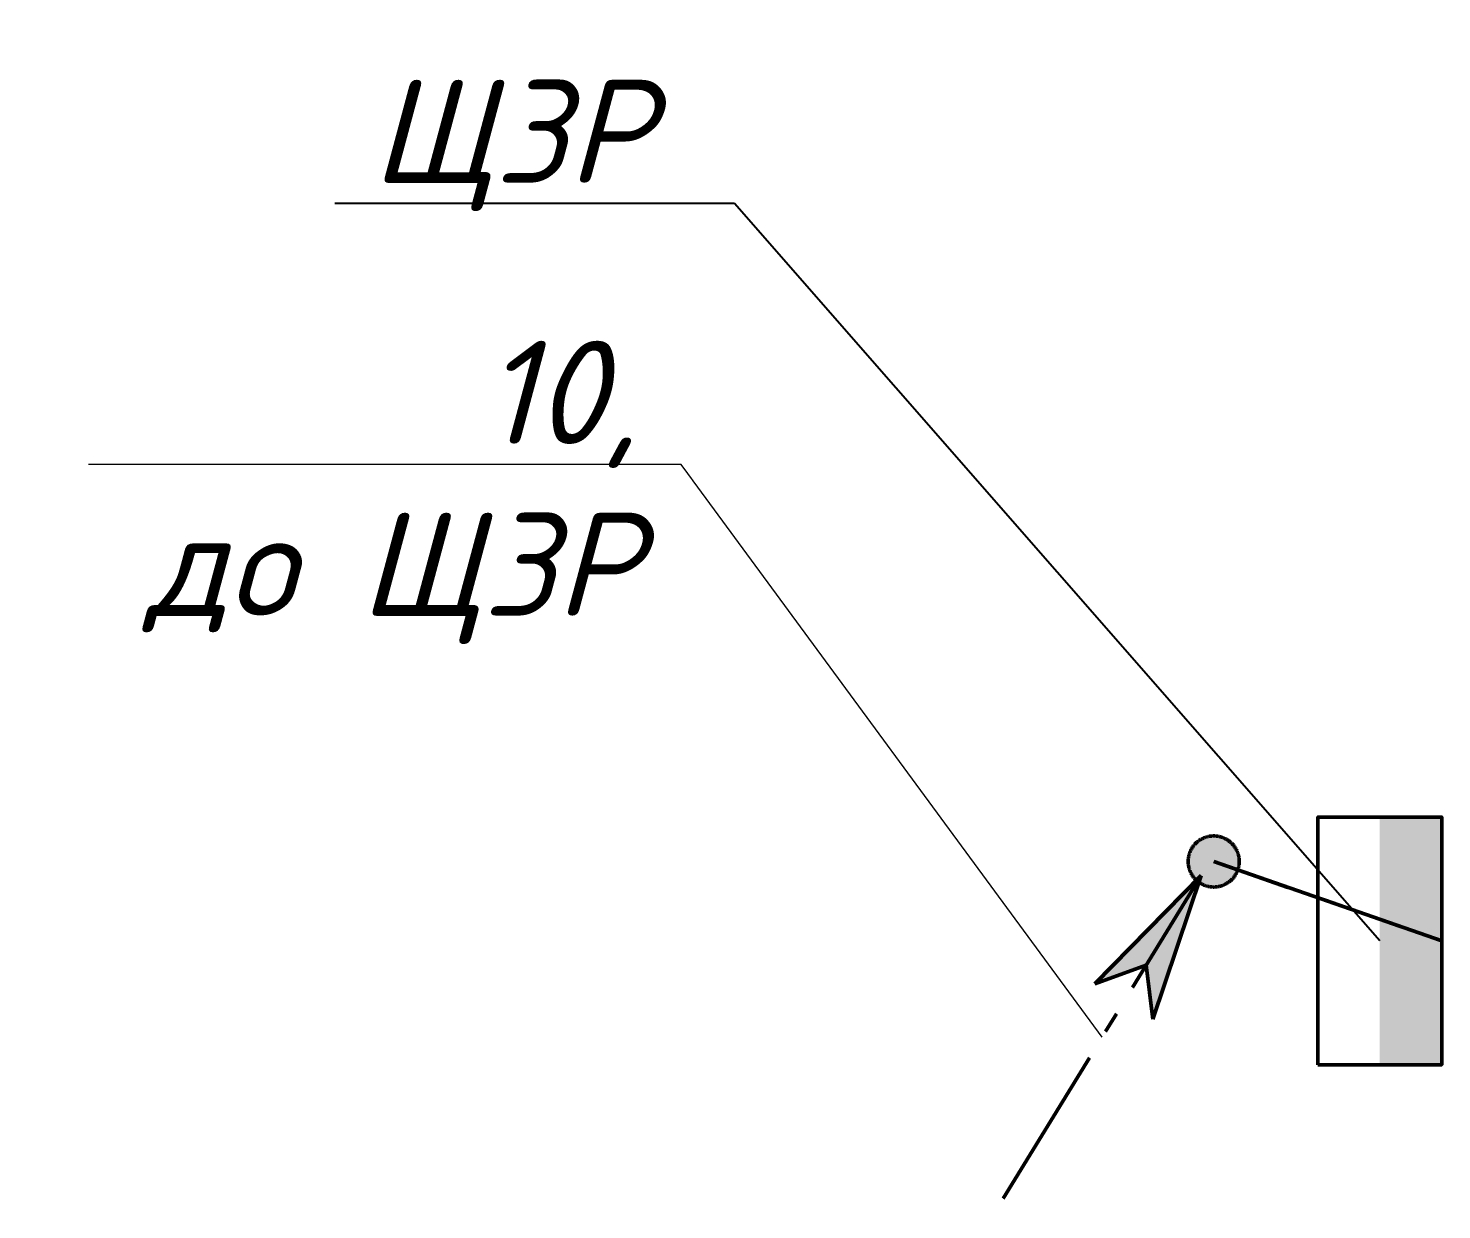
# Model space of a CAD drawing. Header units: millimetres. Extents: x 0 to 878967, y 0 to 534985.
# Drawn here: x 696480 to 699904, y 243877 to 246740 of the extents above; entities that cross this region are included whole.
import ezdxf
from ezdxf import colors
from ezdxf.entities.mleader import LeaderData, LeaderLine
from ezdxf.math import Vec2, Vec3

# ---------------------------------------------------------------- set-up
doc = ezdxf.new("R2010")
doc.units = ezdxf.units.MM
doc.linetypes.add('DASHED', pattern=[9.525, 6.35, -3.175])
doc.linetypes.add('gost6', pattern=[12, 8, -1.5, 1, -1.5])
for name, color, linetype, lineweight in [('E_Позначення', 7, 'Continuous', 15), ('E_Щити', 5, 'Continuous', 50), ('Заземл.провідник', 96, 'Continuous', 50), ('Заземлення', 7, 'gost6', 50)]:
    doc.layers.add(name, color=color, linetype=linetype, lineweight=lineweight)
doc.styles.add('ISO', font='isocpeui.ttf')
doc.styles.add('ГОСТ 2.304', font='isocpeui.ttf')

# ---------------------------------------------------------------- blocks, each defined once
blk = doc.blocks.new('*U96')
at = {"lineweight": -2}
h = blk.add_hatch(color=0, dxfattribs=at)
edge = h.paths.add_edge_path()
edge.add_arc((0.074, -0.001), 1.276, 0, 360)
h = blk.add_hatch(color=0, dxfattribs=at)
h.paths.add_polyline_path([(-0.466, -0.708), (-5.331, -6.222), (-2.901, -5.185)])
h.paths.add_polyline_path([(-0.466, -0.708), (-2.901, -5.185), (-2.45, -7.789)])
at = {"color": 0, "lineweight": -2}
for p, q in [((-9.236, -16.837), (-0.466, -0.708)), ((-0.466, -0.708), (-5.331, -6.222)), ((-0.466, -0.708), (-5.331, -6.222)), ((-0.466, -0.708), (-2.45, -7.789)), ((-0.466, -0.708), (-2.45, -7.789)), ((-5.331, -6.222), (-2.901, -5.185)), ((-5.331, -6.222), (-2.901, -5.185)), ((-2.901, -5.185), (-2.45, -7.789)), ((-2.901, -5.185), (-2.45, -7.789))]:
    blk.add_line(p, q, dxfattribs=at)
blk.add_circle((0.112, -0.001), 1.238, dxfattribs=at)
blk = doc.blocks.new('_None')
blk = doc.blocks.new('*U5')
at = {"lineweight": 40}
h = blk.add_hatch(color=0, dxfattribs=at)
h.dxf.hatch_style = 1
h.paths.add_polyline_path([(300, 150), (-300, 150), (-300, 0), (300, 0)])
at = {"color": 0}
blk.add_lwpolyline([(-300, 300), (300, 300), (300, 0), (-300, 0)], close=True, dxfattribs=at)

msp = doc.modelspace()

# ---------------------------------------------------------------- linework, layer by layer
at = {"layer": 'Заземл.провідник', "color": 50, "ltscale": 100}
msp.add_lwpolyline([(699351.3, 244721.1), (699903.7, 244528.7)], dxfattribs=at)
at = {"layer": 'Заземл.провідник', "linetype": 'DASHED', "ltscale": 30}
msp.add_lwpolyline([(699351.3, 244721.1), (699903.7, 244528.7)], dxfattribs=at)

# ---------------------------------------------------------------- block references
at = {"layer": 'E_Щити', "rotation": 89.99999999999999}
msp.add_blockref('*U5', (699903.7, 244528.7), dxfattribs=at)
at = {"layer": 'Заземлення', "ltscale": 100, "xscale": 50.00000000000003, "yscale": 50.00000000000003, "zscale": 50.00000000000003, "rotation": 357.0874877686715}
msp.add_blockref('*U96', (699345.8, 244721.5), dxfattribs=at)

# ---------------------------------------------------------------- next in the draw order: leaders
at = {"layer": 'E_Позначення'}
ml = msp.add_multileader_mtext('Standard', dxfattribs=at)
ml.set_content('10,\\Pдо ЩЗР ', color=256, style='ГОСТ 2.304')
ml.set_leader_properties(color=256, linetype='ByLayer', lineweight=-1)
ml.set_arrow_properties(name='NONE')
ml.build(insert=Vec2(0, 0))
ml.multileader.update_dxf_attribs({"has_dogleg": 0, "text_left_attachment_type": 6, "text_right_attachment_type": 6, "dogleg_length": 0, "arrow_head_size": 1})
ctx = ml.context
ctx.base_point, ctx.char_height, ctx.arrow_head_size, ctx.landing_gap_size, ctx.plane_origin = Vec3(696676.3, 245682.9), 250, 1, 100, Vec3(718511.4, 243235.1)
ctx.left_attachment, ctx.right_attachment, ctx.text_align_type = 6, 6, 2
notes = []
notes.append((ctx, [(1, (1, 1, 0), (698061.7, 245682.9), (-1, 0), 0, [(0, [(699081.2, 244295.8)], 0, [])])]))
ctx.mtext.insert, ctx.mtext.alignment, ctx.mtext.flow_direction = Vec3(697961.7, 245982.9), 3, 5
ctx.mtext.has_bg_fill, ctx.mtext.bg_color, ctx.mtext.bg_scale_factor, ctx.mtext.bg_transparency, ctx.mtext.use_window_bg_color = 1, -1027028792, 1.5, 0, 1
for ctx, leaders in notes:
    for number, flags, end, landing, length, lines in leaders:
        leader = LeaderData()
        leader.index, (leader.has_last_leader_line, leader.has_dogleg_vector, leader.attachment_direction) = number, flags
        leader.last_leader_point, leader.dogleg_vector, leader.dogleg_length = Vec3(end), Vec3(landing), length
        for number, points, colour, breaks in lines:
            line = LeaderLine()
            line.index, line.vertices, line.color, line.breaks = number, Vec3.list(points), colors.encode_raw_color(colour), breaks
            leader.lines.append(line)
        ctx.leaders.append(leader)

# ---------------------------------------------------------------- next in the draw order: leaders
at = {"layer": 'E_Позначення', "color": 7, "lineweight": 9}
ml = msp.add_multileader_mtext('Standard', dxfattribs=at)
ml.set_content('ЩЗР', color=7, style='ISO')
ml.set_leader_properties()
ml.set_arrow_properties(name='NONE')
ml.build(insert=Vec2(0, 0))
ml.multileader.update_dxf_attribs({"has_text_frame": 1, "text_left_attachment_type": 7, "text_right_attachment_type": 8, "dogleg_length": 100, "arrow_head_size": 200})
ctx = ml.context
ctx.base_point, ctx.char_height, ctx.arrow_head_size, ctx.landing_gap_size, ctx.plane_origin = Vec3(697211.7, 246315.2), 250, 200, 100, Vec3(651927.8, 245851)
ctx.left_attachment, ctx.right_attachment, ctx.text_align_type = 7, 8, 2
notes = []
notes.append((ctx, [(0, (1, 1, 0), (698190.6, 246315.2), (-1, 0), 100, [(0, [(699753.7, 244528.7)], 0, [])])]))
ctx.mtext.insert, ctx.mtext.alignment, ctx.mtext.line_spacing_factor, ctx.mtext.flow_direction = Vec3(697990.6, 246615.2), 3, 0.72, 5
ctx.mtext.has_bg_fill, ctx.mtext.bg_color, ctx.mtext.bg_scale_factor, ctx.mtext.bg_transparency, ctx.mtext.use_window_bg_color = 1, -1027028792, 1.5, 0, 1
for ctx, leaders in notes:
    for number, flags, end, landing, length, lines in leaders:
        leader = LeaderData()
        leader.index, (leader.has_last_leader_line, leader.has_dogleg_vector, leader.attachment_direction) = number, flags
        leader.last_leader_point, leader.dogleg_vector, leader.dogleg_length = Vec3(end), Vec3(landing), length
        for number, points, colour, breaks in lines:
            line = LeaderLine()
            line.index, line.vertices, line.color, line.breaks = number, Vec3.list(points), colors.encode_raw_color(colour), breaks
            leader.lines.append(line)
        ctx.leaders.append(leader)

doc.saveas('drawing.dxf')
